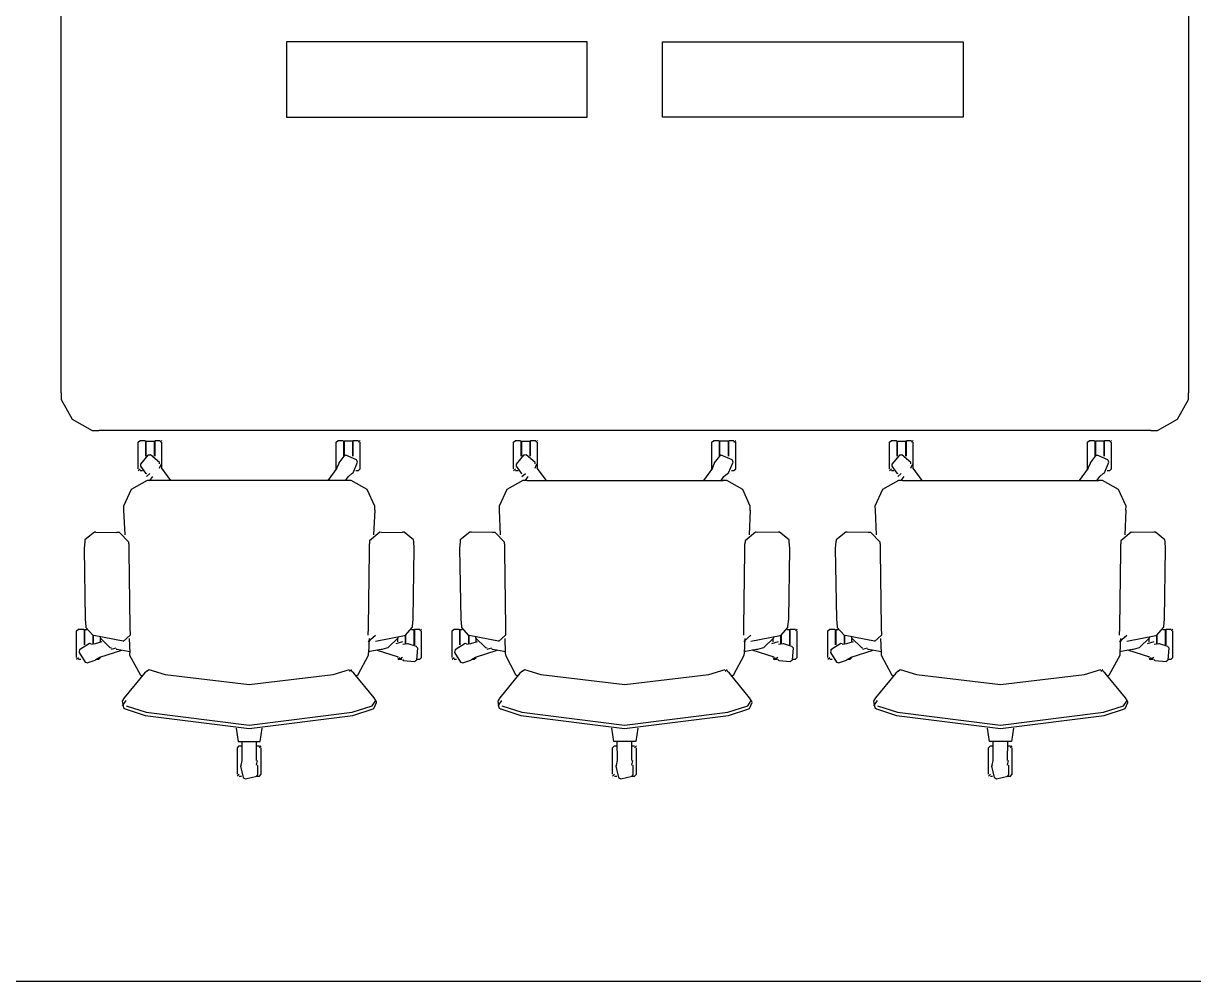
# Model space of a CAD drawing. Extents: x 0 to 23.4, y 0 to 16.5.
# Drawn here: x 1.069 to 1.682, y 7.104 to 7.605 of the extents above; entities that cross this region are included whole.
import ezdxf

# ---------------------------------------------------------------- set-up
doc = ezdxf.new("R2010")
doc.units = 0
doc.layers.get('0').update_dxf_attribs({"linetype": 'CONTINUOUS'})

msp = doc.modelspace()

# ---------------------------------------------------------------- linework, layer by layer
at = {"color": 0}
for points in [[(1.08838, 7.41189), (1.08838, 7.73996)], [(1.67887, 7.73996), (1.67887, 7.41189)], [(1.36393, 7.5956), (1.20643, 7.5956)], [(1.20643, 7.5956), (1.20643, 7.55626)], [(1.36393, 7.55626), (1.36393, 7.5956)], [(1.40332, 7.55626), (1.40332, 7.5956)], [(1.40332, 7.5956), (1.56076, 7.5956)], [(1.56076, 7.5956), (1.56076, 7.55626)], [(1.20643, 7.55626), (1.36393, 7.55626)], [(1.56076, 7.55626), (1.40332, 7.55626)], [(1.08838, 7.41189), (1.08838, 7.40842), (1.09413, 7.398), (1.10455, 7.39219), (1.10802, 7.39219)], [(1.65918, 7.39219), (1.66265, 7.39219), (1.67307, 7.398), (1.67887, 7.40842), (1.67887, 7.41189)], [(1.65918, 7.39219), (1.10802, 7.39219)], [(1.12869, 7.38596), (1.12967, 7.38687)], [(1.12967, 7.38687), (1.13222, 7.38687)], [(1.13222, 7.38661), (1.13249, 7.38687)], [(1.13249, 7.38661), (1.13249, 7.37864)], [(1.13276, 7.38661), (1.13276, 7.37875)], [(1.13276, 7.38661), (1.1371, 7.38661)], [(1.1371, 7.38661), (1.1371, 7.37875)], [(1.13737, 7.38661), (1.13764, 7.38687)], [(1.13737, 7.38661), (1.13737, 7.37864)], [(1.13764, 7.38687), (1.14019, 7.38687)], [(1.14019, 7.38596), (1.14117, 7.38687)], [(1.23248, 7.38596), (1.23351, 7.38687)], [(1.23351, 7.38687), (1.23606, 7.38687)], [(1.23606, 7.38661), (1.23633, 7.38687)], [(1.23633, 7.38661), (1.23633, 7.37864)], [(1.24094, 7.38661), (1.23655, 7.38661)], [(1.23655, 7.38661), (1.23655, 7.37875)], [(1.24094, 7.38661), (1.24094, 7.37875)], [(1.24121, 7.38661), (1.24148, 7.38687)], [(1.24121, 7.38661), (1.24121, 7.37864)], [(1.24148, 7.38687), (1.24403, 7.38687)], [(1.24403, 7.38596), (1.24501, 7.38687)], [(1.32536, 7.38596), (1.32639, 7.38687)], [(1.32639, 7.38687), (1.32894, 7.38687)], [(1.32894, 7.38661), (1.32921, 7.38687)], [(1.32921, 7.38661), (1.32921, 7.37864)], [(1.32948, 7.38661), (1.33382, 7.38661)], [(1.32948, 7.38661), (1.32948, 7.37875)], [(1.33382, 7.38661), (1.33382, 7.37875)], [(1.33409, 7.38661), (1.33436, 7.38687)], [(1.33409, 7.38661), (1.33409, 7.37864)], [(1.33436, 7.38687), (1.33691, 7.38687)], [(1.33691, 7.38596), (1.33789, 7.38687)], [(1.42919, 7.38596), (1.43018, 7.38687)], [(1.43018, 7.38687), (1.43272, 7.38687)], [(1.43272, 7.38661), (1.433, 7.38687)], [(1.433, 7.38661), (1.433, 7.37864)], [(1.43326, 7.38661), (1.43326, 7.37875)], [(1.43767, 7.38661), (1.43326, 7.38661)], [(1.43767, 7.38661), (1.43767, 7.37875)], [(1.43793, 7.38661), (1.43815, 7.38687)], [(1.43793, 7.38661), (1.43793, 7.37864)], [(1.43815, 7.38687), (1.44069, 7.38687)], [(1.44069, 7.38596), (1.44174, 7.38687)], [(1.52225, 7.38596), (1.52322, 7.38687)], [(1.52322, 7.38687), (1.52576, 7.38687)], [(1.52576, 7.38661), (1.52604, 7.38687)], [(1.52604, 7.38661), (1.52604, 7.37864)], [(1.52632, 7.38661), (1.53065, 7.38661)], [(1.52632, 7.38661), (1.52632, 7.37875)], [(1.53065, 7.38661), (1.53065, 7.37875)], [(1.53093, 7.38661), (1.53119, 7.38687)], [(1.53093, 7.38661), (1.53093, 7.37864)], [(1.53119, 7.38687), (1.53375, 7.38687)], [(1.53375, 7.38596), (1.53472, 7.38687)], [(1.62603, 7.38596), (1.62706, 7.38687)], [(1.62706, 7.38687), (1.62961, 7.38687)], [(1.62961, 7.38661), (1.62983, 7.38687)], [(1.62983, 7.38661), (1.62983, 7.37864)], [(1.6301, 7.38661), (1.6301, 7.37875)], [(1.6345, 7.38661), (1.6301, 7.38661)], [(1.6345, 7.38661), (1.6345, 7.37875)], [(1.63476, 7.38661), (1.63504, 7.38687)], [(1.63476, 7.38661), (1.63476, 7.37864)], [(1.63504, 7.38687), (1.63758, 7.38687)], [(1.63758, 7.38596), (1.63857, 7.38687)], [(1.12869, 7.37207), (1.12869, 7.38596)], [(1.14117, 7.37196), (1.14117, 7.38596)], [(1.23248, 7.37196), (1.23248, 7.38596)], [(1.24501, 7.37207), (1.24501, 7.38596)], [(1.32536, 7.37207), (1.32536, 7.38596)], [(1.33789, 7.37196), (1.33789, 7.38596)], [(1.42919, 7.37196), (1.42919, 7.38596)], [(1.44174, 7.37207), (1.44174, 7.38596)], [(1.52225, 7.37207), (1.52225, 7.38596)], [(1.53472, 7.37196), (1.53472, 7.38596)], [(1.62603, 7.37196), (1.62603, 7.38596)], [(1.63857, 7.37207), (1.63857, 7.38596)], [(1.13992, 7.37463), (1.13987, 7.37532), (1.1352, 7.37929), (1.13455, 7.37924), (1.13384, 7.37918), (1.12988, 7.37457), (1.12994, 7.37386), (1.12994, 7.37343), (1.1326, 7.36985), (1.13303, 7.36962)], [(1.13992, 7.3724), (1.14084, 7.37463)], [(1.2328, 7.3724), (1.23372, 7.37463)], [(1.24067, 7.36962), (1.24127, 7.3699), (1.24365, 7.37554), (1.24338, 7.37614), (1.24311, 7.37679), (1.23741, 7.37913), (1.23682, 7.37885), (1.23638, 7.37869), (1.23372, 7.37511), (1.23372, 7.37463)], [(1.33664, 7.37463), (1.33659, 7.37532), (1.33192, 7.37929), (1.33127, 7.37924), (1.33057, 7.37918), (1.32661, 7.37457), (1.32666, 7.37386), (1.32666, 7.37343), (1.32926, 7.36985), (1.3297, 7.36962)], [(1.33664, 7.3724), (1.33757, 7.37463)], [(1.42953, 7.3724), (1.43044, 7.37463)], [(1.43739, 7.36962), (1.43799, 7.3699), (1.44032, 7.37554), (1.44011, 7.37614), (1.43983, 7.37679), (1.43414, 7.37913), (1.43354, 7.37885), (1.43311, 7.37869), (1.43044, 7.37511), (1.43044, 7.37463)], [(1.53347, 7.37463), (1.53342, 7.37532), (1.52875, 7.37929), (1.5281, 7.37924), (1.5274, 7.37918), (1.52344, 7.37457), (1.52349, 7.37386), (1.52349, 7.37343), (1.52615, 7.36985), (1.52658, 7.36962)], [(1.53347, 7.3724), (1.5344, 7.37463)], [(1.62636, 7.3724), (1.62728, 7.37463)], [(1.63422, 7.36962), (1.63482, 7.3699), (1.63721, 7.37554), (1.63693, 7.37614), (1.63667, 7.37679), (1.63097, 7.37913), (1.63038, 7.37885), (1.62993, 7.37869), (1.62728, 7.37511), (1.62728, 7.37463)], [(1.12869, 7.37115), (1.12967, 7.37207)], [(1.12967, 7.37115), (1.13097, 7.37115)], [(1.13303, 7.36806), (1.13482, 7.36962)], [(1.13482, 7.36594), (1.13634, 7.36806)], [(1.14084, 7.3724), (1.14562, 7.36594)], [(1.2328, 7.3724), (1.22808, 7.36594)], [(1.23736, 7.36594), (1.23882, 7.36806)], [(1.23882, 7.36806), (1.24067, 7.36962)], [(1.24268, 7.37115), (1.24403, 7.37115)], [(1.24403, 7.37115), (1.24501, 7.37207)], [(1.32536, 7.37115), (1.32639, 7.37207)], [(1.32639, 7.37115), (1.32769, 7.37115)], [(1.3297, 7.36806), (1.33154, 7.36962)], [(1.33154, 7.36594), (1.33301, 7.36806)], [(1.33757, 7.3724), (1.34234, 7.36594)], [(1.42953, 7.3724), (1.42475, 7.36594)], [(1.43408, 7.36594), (1.43554, 7.36806)], [(1.43554, 7.36806), (1.43739, 7.36962)], [(1.4394, 7.37115), (1.44069, 7.37115)], [(1.44069, 7.37115), (1.44174, 7.37207)], [(1.52225, 7.37115), (1.52322, 7.37207)], [(1.52322, 7.37115), (1.52453, 7.37115)], [(1.52658, 7.36806), (1.52838, 7.36962)], [(1.52838, 7.36594), (1.52989, 7.36806)], [(1.5344, 7.3724), (1.53917, 7.36594)], [(1.62636, 7.3724), (1.62158, 7.36594)], [(1.63092, 7.36594), (1.63237, 7.36806)], [(1.63237, 7.36806), (1.63422, 7.36962)], [(1.63624, 7.37115), (1.63758, 7.37115)], [(1.63758, 7.37115), (1.63857, 7.37207)], [(1.13547, 7.36594), (1.13341, 7.36589), (1.12505, 7.36122), (1.12098, 7.35254), (1.12109, 7.35042), (1.12109, 7.35042), (1.12109, 7.35037), (1.12109, 7.35037)], [(1.23817, 7.36594), (1.13536, 7.36594)], [(1.2526, 7.35037), (1.25266, 7.35243), (1.24864, 7.36117), (1.24034, 7.36589), (1.23828, 7.36594), (1.23828, 7.36594), (1.23817, 7.36594), (1.23817, 7.36594)], [(1.33219, 7.36594), (1.33013, 7.36589), (1.32178, 7.36122), (1.31771, 7.35254), (1.31782, 7.35042), (1.31782, 7.35042), (1.31782, 7.35037), (1.31782, 7.35037)], [(1.33219, 7.36594), (1.43506, 7.36594)], [(1.44928, 7.35037), (1.44933, 7.35243), (1.44536, 7.36117), (1.43701, 7.36589), (1.43494, 7.36594), (1.43494, 7.36594), (1.4349, 7.36594), (1.4349, 7.36594)], [(1.52903, 7.36594), (1.52696, 7.36589), (1.51861, 7.36122), (1.51454, 7.35254), (1.51465, 7.35042), (1.51465, 7.35042), (1.51465, 7.35037), (1.51465, 7.35037)], [(1.52903, 7.36594), (1.63189, 7.36594)], [(1.64611, 7.35037), (1.64615, 7.35243), (1.64219, 7.36117), (1.63385, 7.36589), (1.63178, 7.36594), (1.63178, 7.36594), (1.63172, 7.36594), (1.63172, 7.36594)], [(1.12109, 7.35037), (1.12164, 7.33751)], [(1.2526, 7.35037), (1.25201, 7.33751)], [(1.31782, 7.35037), (1.31836, 7.33751)], [(1.44928, 7.35037), (1.44874, 7.33751)], [(1.51465, 7.35037), (1.51519, 7.33751)], [(1.64611, 7.35037), (1.64556, 7.33751)], [(1.1065, 7.33882), (1.10574, 7.33892), (1.10075, 7.3349), (1.10069, 7.33415), (1.10069, 7.33415), (1.10069, 7.33404), (1.10069, 7.33404)], [(1.1065, 7.33882), (1.11757, 7.33871)], [(1.12386, 7.33285), (1.12386, 7.33365), (1.11892, 7.33876), (1.11816, 7.33876), (1.118, 7.33876), (1.11757, 7.33876), (1.11757, 7.33871)], [(1.25613, 7.33871), (1.25532, 7.33882), (1.24989, 7.33425), (1.24984, 7.33344), (1.24984, 7.33333), (1.24984, 7.33285), (1.24984, 7.33285)], [(1.25613, 7.33871), (1.2672, 7.33882)], [(1.273, 7.33404), (1.27289, 7.33479), (1.26801, 7.33892), (1.26731, 7.33882), (1.26731, 7.33882), (1.2672, 7.33882), (1.2672, 7.33882)], [(1.30322, 7.33882), (1.30246, 7.33892), (1.29742, 7.3349), (1.29736, 7.33415), (1.29736, 7.33415), (1.29736, 7.33404), (1.29736, 7.33404)], [(1.31424, 7.33871), (1.30322, 7.33882)], [(1.32058, 7.33285), (1.32058, 7.33365), (1.31565, 7.33876), (1.31483, 7.33876), (1.31483, 7.33876), (1.31429, 7.33876), (1.31424, 7.33871)], [(1.45285, 7.33871), (1.45204, 7.33882), (1.44661, 7.33425), (1.44656, 7.33344), (1.4465, 7.33339), (1.4465, 7.33285), (1.4465, 7.33285)], [(1.46392, 7.33882), (1.45285, 7.33871)], [(1.46972, 7.33404), (1.46963, 7.33479), (1.46468, 7.33892), (1.46397, 7.33882), (1.46397, 7.33882), (1.46392, 7.33882), (1.46392, 7.33882)], [(1.50006, 7.33882), (1.49929, 7.33892), (1.49431, 7.3349), (1.49425, 7.33415), (1.49425, 7.33415), (1.49419, 7.33404), (1.49419, 7.33404)], [(1.51107, 7.33871), (1.50006, 7.33882)], [(1.51742, 7.33285), (1.51742, 7.33365), (1.51247, 7.33876), (1.51172, 7.33876), (1.51156, 7.33876), (1.51113, 7.33876), (1.51107, 7.33871)], [(1.64968, 7.33871), (1.64888, 7.33882), (1.64344, 7.33425), (1.64339, 7.33344), (1.64339, 7.33333), (1.64339, 7.33285), (1.64339, 7.33285)], [(1.66075, 7.33882), (1.64968, 7.33871)], [(1.66656, 7.33404), (1.66644, 7.33479), (1.66151, 7.33892), (1.66081, 7.33882), (1.66081, 7.33882), (1.66075, 7.33882), (1.66075, 7.33882)], [(1.10069, 7.33404), (1.10037, 7.33035), (1.10091, 7.29324), (1.10135, 7.2895)], [(1.12386, 7.33285), (1.12381, 7.32889), (1.12435, 7.28901), (1.12446, 7.285)], [(1.24919, 7.285), (1.24929, 7.28901), (1.24984, 7.32889), (1.24984, 7.33285)], [(1.27235, 7.2895), (1.27279, 7.29324), (1.27333, 7.33035), (1.273, 7.33404)], [(1.29736, 7.33404), (1.29704, 7.33035), (1.29763, 7.29324), (1.29807, 7.2895)], [(1.32058, 7.33285), (1.32053, 7.32889), (1.32102, 7.28901), (1.32118, 7.285)], [(1.4459, 7.285), (1.44601, 7.28901), (1.4465, 7.32889), (1.4465, 7.33285)], [(1.46907, 7.2895), (1.46946, 7.29324), (1.47, 7.33035), (1.46972, 7.33404)], [(1.49419, 7.33404), (1.49387, 7.33035), (1.49447, 7.29324), (1.4949, 7.2895)], [(1.51742, 7.33285), (1.51736, 7.32889), (1.5179, 7.28901), (1.51801, 7.285)], [(1.64274, 7.285), (1.64285, 7.28901), (1.64339, 7.32889), (1.64339, 7.33285)], [(1.6659, 7.2895), (1.66629, 7.29324), (1.66689, 7.33035), (1.66656, 7.33404)], [(1.09646, 7.28717), (1.09749, 7.28808)], [(1.09749, 7.28808), (1.10004, 7.28808)], [(1.10004, 7.28782), (1.10032, 7.28808)], [(1.10135, 7.2895), (1.10135, 7.28896), (1.10487, 7.28494), (1.10547, 7.28483)], [(1.26823, 7.28483), (1.26877, 7.28494), (1.2723, 7.28896), (1.27235, 7.2895)], [(1.27338, 7.28782), (1.27365, 7.28808)], [(1.27365, 7.28808), (1.2762, 7.28808)], [(1.2762, 7.28717), (1.27718, 7.28808)], [(1.29319, 7.28717), (1.29422, 7.28808)], [(1.29422, 7.28808), (1.29677, 7.28808)], [(1.29677, 7.28782), (1.29698, 7.28808)], [(1.29807, 7.2895), (1.29807, 7.28896), (1.30154, 7.28494), (1.30214, 7.28483)], [(1.46496, 7.28483), (1.4655, 7.28494), (1.46903, 7.28896), (1.46907, 7.2895)], [(1.47011, 7.28782), (1.47037, 7.28808)], [(1.47037, 7.28808), (1.47293, 7.28808)], [(1.47293, 7.28717), (1.4739, 7.28808)], [(1.49001, 7.28717), (1.49104, 7.28808)], [(1.49104, 7.28808), (1.4936, 7.28808)], [(1.4936, 7.28782), (1.49387, 7.28808)], [(1.4949, 7.2895), (1.4949, 7.28896), (1.49843, 7.28494), (1.49903, 7.28483)], [(1.66178, 7.28483), (1.66233, 7.28494), (1.66585, 7.28896), (1.6659, 7.2895)], [(1.66694, 7.28782), (1.66721, 7.28808)], [(1.66721, 7.28808), (1.66976, 7.28808)], [(1.66976, 7.28717), (1.67074, 7.28808)], [(1.09646, 7.27328), (1.09646, 7.28717)], [(1.10032, 7.28782), (1.10032, 7.27979)], [(1.10059, 7.28782), (1.10059, 7.27994)], [(1.10059, 7.28782), (1.10178, 7.28782)], [(1.10493, 7.28494), (1.10493, 7.28028)], [(1.1052, 7.28489), (1.1052, 7.28028)], [(1.12077, 7.28174), (1.10547, 7.28483)], [(1.10862, 7.28418), (1.10878, 7.28347), (1.11393, 7.27849), (1.11469, 7.27826)], [(1.109, 7.28142), (1.109, 7.28304)], [(1.12077, 7.28168), (1.12446, 7.285)], [(1.12397, 7.28315), (1.12429, 7.27561)], [(1.24919, 7.28168), (1.25293, 7.285)], [(1.24973, 7.28315), (1.2494, 7.27561)], [(1.25293, 7.28174), (1.26823, 7.28483)], [(1.25901, 7.27826), (1.25971, 7.27849), (1.26487, 7.28347), (1.26508, 7.28418)], [(1.26465, 7.28142), (1.26465, 7.28304)], [(1.2685, 7.28489), (1.2685, 7.28028)], [(1.26877, 7.28494), (1.26877, 7.28028)], [(1.27192, 7.28782), (1.27311, 7.28782)], [(1.27311, 7.28782), (1.27311, 7.27994)], [(1.27338, 7.28782), (1.27338, 7.27979)], [(1.27718, 7.27328), (1.27718, 7.28717)], [(1.29319, 7.27328), (1.29319, 7.28717)], [(1.29698, 7.28782), (1.29698, 7.27979)], [(1.29725, 7.28782), (1.29845, 7.28782)], [(1.29725, 7.28782), (1.29725, 7.27994)], [(1.30165, 7.28494), (1.30165, 7.28028)], [(1.30192, 7.28489), (1.30192, 7.28028)], [(1.31749, 7.28174), (1.30214, 7.28483)], [(1.30528, 7.28418), (1.30545, 7.28347), (1.31066, 7.27849), (1.31142, 7.27826)], [(1.30572, 7.28142), (1.30572, 7.28304)], [(1.31749, 7.28168), (1.32118, 7.285)], [(1.32069, 7.28315), (1.32096, 7.27561)], [(1.4459, 7.28168), (1.44965, 7.285)], [(1.44646, 7.28315), (1.44613, 7.27561)], [(1.44965, 7.28174), (1.46496, 7.28483)], [(1.45574, 7.27826), (1.45643, 7.27849), (1.46158, 7.28347), (1.46181, 7.28418)], [(1.46138, 7.28142), (1.46138, 7.28304)], [(1.46522, 7.28489), (1.46522, 7.28028)], [(1.46544, 7.28494), (1.46544, 7.28028)], [(1.46864, 7.28782), (1.46983, 7.28782)], [(1.46983, 7.28782), (1.46983, 7.27994)], [(1.47011, 7.28782), (1.47011, 7.27979)], [(1.4739, 7.27328), (1.4739, 7.28717)], [(1.49001, 7.27328), (1.49001, 7.28717)], [(1.49387, 7.28782), (1.49387, 7.27979)], [(1.49414, 7.28782), (1.49533, 7.28782)], [(1.49414, 7.28782), (1.49414, 7.27994)], [(1.49849, 7.28494), (1.49849, 7.28028)], [(1.49875, 7.28489), (1.49875, 7.28028)], [(1.51432, 7.28174), (1.49903, 7.28483)], [(1.50217, 7.28418), (1.50233, 7.28347), (1.50749, 7.27849), (1.50825, 7.27826)], [(1.50256, 7.28142), (1.50256, 7.28304)], [(1.51432, 7.28168), (1.51801, 7.285)], [(1.51753, 7.28315), (1.51785, 7.27561)], [(1.64274, 7.28168), (1.64649, 7.285)], [(1.64328, 7.28315), (1.64296, 7.27561)], [(1.64649, 7.28174), (1.66178, 7.28483)], [(1.65256, 7.27826), (1.65326, 7.27849), (1.65842, 7.28347), (1.65864, 7.28418)], [(1.65821, 7.28142), (1.65821, 7.28304)], [(1.66206, 7.28489), (1.66206, 7.28028)], [(1.66233, 7.28494), (1.66233, 7.28028)], [(1.66547, 7.28782), (1.66667, 7.28782)], [(1.66667, 7.28782), (1.66667, 7.27994)], [(1.66694, 7.28782), (1.66694, 7.27979)], [(1.67074, 7.27328), (1.67074, 7.28717)], [(1.1039, 7.28033), (1.10319, 7.28049), (1.09804, 7.27729), (1.09787, 7.27658), (1.09771, 7.27593), (1.10086, 7.27072), (1.10156, 7.27056), (1.102, 7.27046), (1.10623, 7.27186), (1.10655, 7.27219)], [(1.1039, 7.28022), (1.10634, 7.28049)], [(1.10634, 7.28049), (1.10981, 7.28162)], [(1.10862, 7.27344), (1.12006, 7.27701)], [(1.11469, 7.27767), (1.11713, 7.27826)], [(1.11713, 7.27767), (1.11768, 7.27756), (1.12353, 7.27653), (1.12413, 7.27642)], [(1.24957, 7.27642), (1.25011, 7.27653), (1.25597, 7.27756), (1.25657, 7.27767)], [(1.26508, 7.27344), (1.25358, 7.27701)], [(1.25657, 7.27767), (1.25901, 7.27826)], [(1.26389, 7.28049), (1.26736, 7.28162)], [(1.26714, 7.27219), (1.26758, 7.27171), (1.27365, 7.27115), (1.2742, 7.2716), (1.27468, 7.27208), (1.27517, 7.27821), (1.27474, 7.27869), (1.27441, 7.27908), (1.27018, 7.28043), (1.26975, 7.28033)], [(1.26736, 7.28022), (1.26975, 7.28049)], [(1.30062, 7.28033), (1.29991, 7.28049), (1.29476, 7.27729), (1.2946, 7.27658), (1.29443, 7.27593), (1.29758, 7.27072), (1.29829, 7.27056), (1.29872, 7.27046), (1.30295, 7.27186), (1.30328, 7.27219)], [(1.30062, 7.28022), (1.30301, 7.28049)], [(1.30301, 7.28049), (1.30648, 7.28162)], [(1.30534, 7.27344), (1.31679, 7.27701)], [(1.31142, 7.27767), (1.31386, 7.27826)], [(1.31386, 7.27767), (1.3144, 7.27756), (1.3202, 7.27653), (1.3208, 7.27642)], [(1.44629, 7.27642), (1.44683, 7.27653), (1.45264, 7.27756), (1.45324, 7.27767)], [(1.46175, 7.27344), (1.45031, 7.27701)], [(1.45324, 7.27767), (1.45574, 7.27826)], [(1.46061, 7.28049), (1.46408, 7.28162)], [(1.46382, 7.27219), (1.46425, 7.27171), (1.47037, 7.27115), (1.47092, 7.2716), (1.4714, 7.27208), (1.4719, 7.27821), (1.47146, 7.27869), (1.47114, 7.27908), (1.4669, 7.28043), (1.46647, 7.28033)], [(1.46408, 7.28022), (1.46647, 7.28049)], [(1.49744, 7.28033), (1.49675, 7.28049), (1.4916, 7.27729), (1.49143, 7.27658), (1.49126, 7.27593), (1.49442, 7.27072), (1.49511, 7.27056), (1.49556, 7.27046), (1.49978, 7.27186), (1.50011, 7.27219)], [(1.49744, 7.28022), (1.49989, 7.28049)], [(1.49989, 7.28049), (1.50331, 7.28162)], [(1.50217, 7.27344), (1.51361, 7.27701)], [(1.50825, 7.27767), (1.51069, 7.27826)], [(1.51069, 7.27767), (1.51124, 7.27756), (1.51708, 7.27653), (1.51768, 7.27642)], [(1.64313, 7.27642), (1.64367, 7.27653), (1.64947, 7.27756), (1.65007, 7.27767)], [(1.65864, 7.27344), (1.64714, 7.27701)], [(1.65007, 7.27767), (1.65256, 7.27826)], [(1.65744, 7.28049), (1.66092, 7.28162)], [(1.66069, 7.27219), (1.66114, 7.27171), (1.66721, 7.27115), (1.66775, 7.2716), (1.66824, 7.27208), (1.66872, 7.27821), (1.66829, 7.27869), (1.66797, 7.27908), (1.66374, 7.28043), (1.66331, 7.28033)], [(1.66092, 7.28022), (1.66331, 7.28049)], [(1.09646, 7.27235), (1.09749, 7.27328)], [(1.09749, 7.27235), (1.09869, 7.27235)], [(1.10655, 7.27219), (1.10862, 7.27344)], [(1.10682, 7.27235), (1.10802, 7.27235)], [(1.10802, 7.27235), (1.109, 7.27328)], [(1.109, 7.27328), (1.109, 7.27354)], [(1.12413, 7.27561), (1.12419, 7.27442), (1.12967, 7.26432), (1.13064, 7.26361)], [(1.243, 7.26367), (1.24392, 7.26437), (1.24935, 7.27442), (1.2494, 7.27561)], [(1.26465, 7.27328), (1.26465, 7.27354)], [(1.26465, 7.27235), (1.26568, 7.27328)], [(1.26508, 7.27219), (1.26714, 7.27344)], [(1.26568, 7.27235), (1.26687, 7.27235)], [(1.27501, 7.27235), (1.2762, 7.27235)], [(1.2762, 7.27235), (1.27718, 7.27328)], [(1.29319, 7.27235), (1.29422, 7.27328)], [(1.29422, 7.27235), (1.29541, 7.27235)], [(1.30328, 7.27219), (1.30534, 7.27344)], [(1.30355, 7.27235), (1.30474, 7.27235)], [(1.30474, 7.27235), (1.30572, 7.27328)], [(1.30572, 7.27328), (1.30572, 7.27354)], [(1.32096, 7.27561), (1.32102, 7.27442), (1.32639, 7.26437), (1.32737, 7.26367)], [(1.43978, 7.26361), (1.44069, 7.26432), (1.44618, 7.27442), (1.44624, 7.27561)], [(1.46138, 7.27328), (1.46138, 7.27354)], [(1.46138, 7.27235), (1.4624, 7.27328)], [(1.46175, 7.27219), (1.46382, 7.27344)], [(1.4624, 7.27235), (1.4636, 7.27235)], [(1.47174, 7.27235), (1.47293, 7.27235)], [(1.47293, 7.27235), (1.4739, 7.27328)], [(1.49001, 7.27235), (1.49104, 7.27328)], [(1.49104, 7.27235), (1.49224, 7.27235)], [(1.50011, 7.27219), (1.50217, 7.27344)], [(1.50038, 7.27235), (1.50157, 7.27235)], [(1.50157, 7.27235), (1.50256, 7.27328)], [(1.50256, 7.27328), (1.50256, 7.27354)], [(1.51785, 7.27561), (1.5179, 7.27442), (1.52322, 7.26437), (1.52419, 7.26367)], [(1.63661, 7.26361), (1.63753, 7.26432), (1.64301, 7.27442), (1.64307, 7.27561)], [(1.65821, 7.27328), (1.65821, 7.27354)], [(1.65821, 7.27235), (1.65924, 7.27328)], [(1.65864, 7.27219), (1.66069, 7.27344)], [(1.65924, 7.27235), (1.66043, 7.27235)], [(1.66857, 7.27235), (1.66976, 7.27235)], [(1.66976, 7.27235), (1.67074, 7.27328)], [(1.13319, 7.26611), (1.13194, 7.26497), (1.12142, 7.25217), (1.12055, 7.25071)], [(1.13319, 7.26611), (1.13428, 7.26688)], [(1.13428, 7.26688), (1.14285, 7.26432), (1.18685, 7.25911), (1.23085, 7.26432), (1.23942, 7.26688)], [(1.23942, 7.26611), (1.24051, 7.26688)], [(1.25315, 7.25071), (1.25223, 7.25217), (1.2417, 7.26497), (1.24051, 7.26611)], [(1.32992, 7.26611), (1.32867, 7.26497), (1.31809, 7.25217), (1.31722, 7.25071)], [(1.32992, 7.26611), (1.331, 7.26688)], [(1.331, 7.26688), (1.33957, 7.26432), (1.38357, 7.25911), (1.42757, 7.26432), (1.43614, 7.26688)], [(1.43614, 7.26611), (1.43718, 7.26688)], [(1.44987, 7.25071), (1.44894, 7.25217), (1.43838, 7.26497), (1.43718, 7.26611)], [(1.52675, 7.26611), (1.5255, 7.26497), (1.51497, 7.25217), (1.51411, 7.25071)], [(1.52675, 7.26611), (1.52783, 7.26688)], [(1.52783, 7.26688), (1.5364, 7.26432), (1.5804, 7.25911), (1.6244, 7.26432), (1.63297, 7.26688)], [(1.63297, 7.26611), (1.63406, 7.26688)], [(1.64671, 7.25071), (1.64578, 7.25217), (1.63525, 7.26497), (1.63406, 7.26611)], [(1.12055, 7.25071), (1.12028, 7.25037), (1.12093, 7.2469), (1.12126, 7.24669), (1.12131, 7.24669), (1.1218, 7.24642), (1.12185, 7.24636)], [(1.12055, 7.24794), (1.1224, 7.25071)], [(1.12185, 7.24636), (1.13238, 7.24294), (1.18679, 7.23611), (1.24121, 7.24294), (1.25179, 7.24636)], [(1.1224, 7.24794), (1.13287, 7.24457), (1.18685, 7.23774), (1.24083, 7.24457), (1.2513, 7.24794)], [(1.2513, 7.24794), (1.25315, 7.25071)], [(1.25179, 7.24636), (1.25217, 7.24653), (1.25358, 7.24972), (1.25347, 7.25011), (1.25342, 7.25017), (1.25315, 7.25071), (1.25315, 7.25071)], [(1.31722, 7.25071), (1.317, 7.25037), (1.31765, 7.2469), (1.31798, 7.24669), (1.31803, 7.24669), (1.31852, 7.24642), (1.31858, 7.24636)], [(1.31722, 7.24794), (1.31912, 7.25071)], [(1.31858, 7.24636), (1.3291, 7.24294), (1.38352, 7.23611), (1.43793, 7.24294), (1.44851, 7.24636)], [(1.31912, 7.24794), (1.32959, 7.24457), (1.38352, 7.23774), (1.4375, 7.24457), (1.44803, 7.24794)], [(1.44803, 7.24794), (1.44987, 7.25071)], [(1.44851, 7.24636), (1.44889, 7.24653), (1.45031, 7.24972), (1.45019, 7.25011), (1.45014, 7.25017), (1.44987, 7.25071), (1.44987, 7.25071)], [(1.51411, 7.25071), (1.51383, 7.25037), (1.51449, 7.2469), (1.51481, 7.24669), (1.51486, 7.24669), (1.51535, 7.24642), (1.5154, 7.24636)], [(1.51411, 7.24794), (1.51594, 7.25071)], [(1.5154, 7.24636), (1.52593, 7.24294), (1.58035, 7.23611), (1.63476, 7.24294), (1.64535, 7.24636)], [(1.51594, 7.24794), (1.52642, 7.24457), (1.5804, 7.23774), (1.63439, 7.24457), (1.64486, 7.24794)], [(1.64486, 7.24794), (1.64671, 7.25071)], [(1.64535, 7.24636), (1.64572, 7.24653), (1.64714, 7.24972), (1.64703, 7.25011), (1.64697, 7.25017), (1.64671, 7.25071), (1.64671, 7.25071)], [(1.18007, 7.23617), (1.18104, 7.22933)], [(1.1926, 7.22933), (1.19363, 7.23617)], [(1.37777, 7.22933), (1.37679, 7.23617)], [(1.39035, 7.23617), (1.38932, 7.22933)], [(1.5746, 7.22933), (1.57363, 7.23617)], [(1.58718, 7.23617), (1.58615, 7.22933)], [(1.18066, 7.22597), (1.18164, 7.22694)], [(1.18104, 7.22933), (1.1926, 7.22933)], [(1.18164, 7.22694), (1.18311, 7.22694)], [(1.18321, 7.21924), (1.18311, 7.22933)], [(1.19065, 7.21924), (1.1907, 7.22933)], [(1.1907, 7.22694), (1.19217, 7.22694)], [(1.19217, 7.22597), (1.19314, 7.22694)], [(1.37723, 7.22597), (1.3782, 7.22694)], [(1.38932, 7.22933), (1.37777, 7.22933)], [(1.3782, 7.22694), (1.37972, 7.22694)], [(1.37978, 7.21924), (1.37967, 7.22933)], [(1.38721, 7.21924), (1.38732, 7.22933)], [(1.38726, 7.22694), (1.38873, 7.22694)], [(1.38873, 7.22597), (1.38976, 7.22694)], [(1.57406, 7.22597), (1.57508, 7.22694)], [(1.58615, 7.22933), (1.5746, 7.22933)], [(1.57508, 7.22694), (1.57656, 7.22694)], [(1.57661, 7.21924), (1.5765, 7.22933)], [(1.58404, 7.21924), (1.58415, 7.22933)], [(1.5841, 7.22694), (1.58561, 7.22694)], [(1.58561, 7.22597), (1.58658, 7.22694)], [(1.18066, 7.21213), (1.18066, 7.22597)], [(1.19314, 7.21213), (1.19314, 7.22597)], [(1.37723, 7.21213), (1.37723, 7.22597)], [(1.38976, 7.21213), (1.38976, 7.22597)], [(1.57406, 7.21213), (1.57406, 7.22597)], [(1.58658, 7.21213), (1.58658, 7.22597)], [(1.18262, 7.2169), (1.18224, 7.21631), (1.1837, 7.21039), (1.1843, 7.21001), (1.18484, 7.20969), (1.19081, 7.2111), (1.19119, 7.21164), (1.19141, 7.21208), (1.19141, 7.21653), (1.19119, 7.2169)], [(1.18262, 7.2169), (1.18321, 7.21924)], [(1.19065, 7.2169), (1.19119, 7.21924)], [(1.37923, 7.2169), (1.37885, 7.21631), (1.38026, 7.21039), (1.38086, 7.21001), (1.38146, 7.20969), (1.38737, 7.2111), (1.38775, 7.21164), (1.38797, 7.21208), (1.38797, 7.21653), (1.38775, 7.2169)], [(1.37923, 7.2169), (1.37978, 7.21924)], [(1.38721, 7.2169), (1.38775, 7.21924)], [(1.57607, 7.2169), (1.57568, 7.21631), (1.5771, 7.21039), (1.57769, 7.21001), (1.57829, 7.20969), (1.58421, 7.2111), (1.58458, 7.21164), (1.58479, 7.21208), (1.58479, 7.21653), (1.58458, 7.2169)], [(1.57607, 7.2169), (1.57661, 7.21924)], [(1.58404, 7.2169), (1.58458, 7.21924)], [(1.18066, 7.21115), (1.18164, 7.21213)], [(1.18164, 7.21115), (1.18283, 7.21115)], [(1.19097, 7.21115), (1.19217, 7.21115)], [(1.19217, 7.21115), (1.19314, 7.21213)], [(1.37723, 7.21115), (1.3782, 7.21213)], [(1.3782, 7.21115), (1.37945, 7.21115)], [(1.38753, 7.21115), (1.38873, 7.21115)], [(1.38873, 7.21115), (1.38976, 7.21213)], [(1.57406, 7.21115), (1.57508, 7.21213)], [(1.57508, 7.21115), (1.57628, 7.21115)], [(1.58442, 7.21115), (1.58561, 7.21115)], [(1.58561, 7.21115), (1.58658, 7.21213)], [(2.02051, 7.10351), (0.70117, 7.10351)]]:
    msp.add_lwpolyline(points, dxfattribs=at)

doc.saveas('drawing.dxf')
